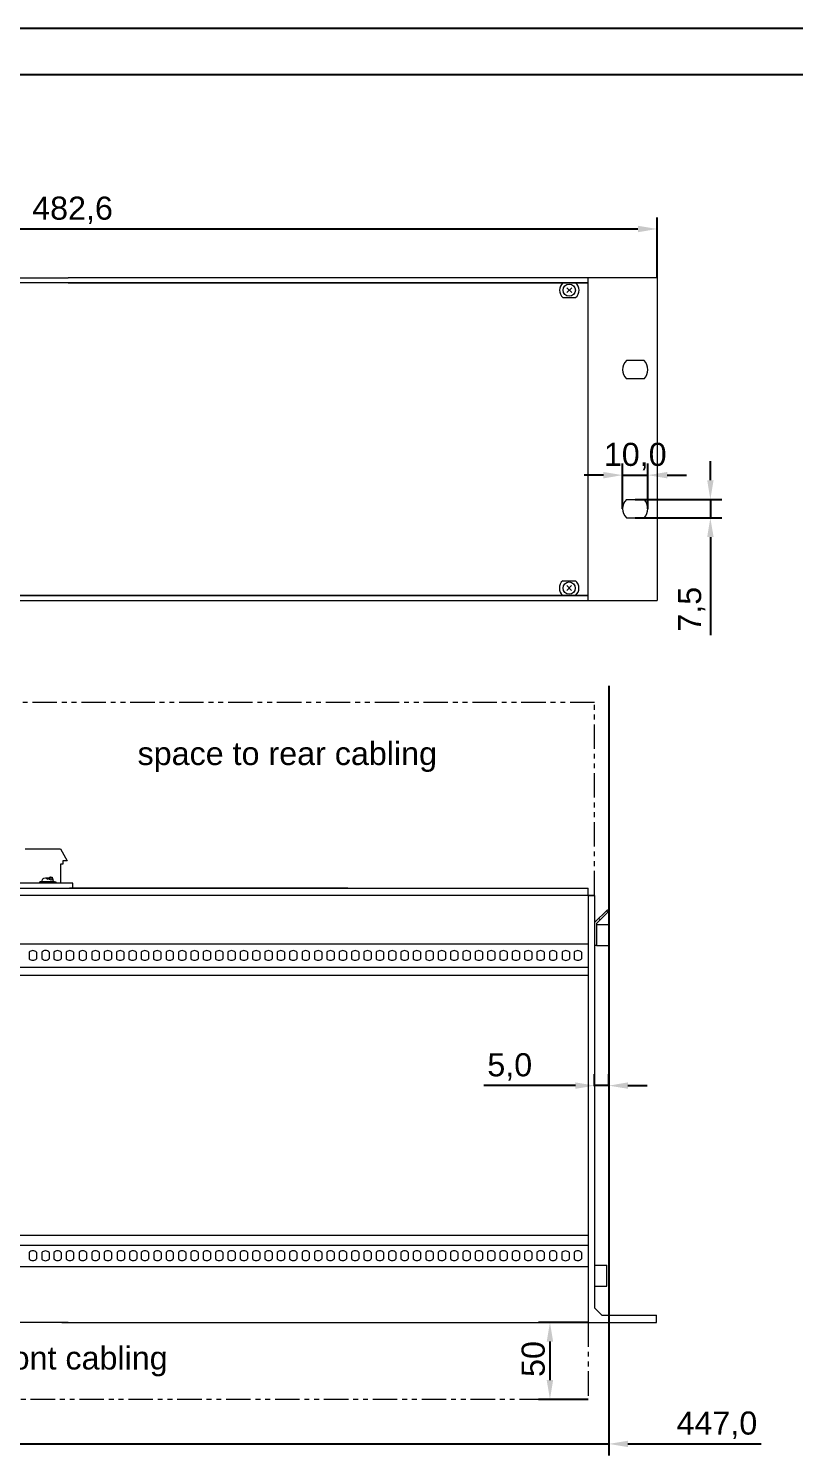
# Model space of a CAD drawing. Extents: x -194 to 239, y -574 to -265.
# Drawn here: x -68.6 to 30.9, y -450.1 to -264.6 of the extents above; entities that cross this region are included whole.
import ezdxf

# ---------------------------------------------------------------- set-up
doc = ezdxf.new("R2010")
doc.units = 0
doc.header["$LTSCALE"] = 0.5
doc.header["$PDMODE"] = 2
doc.linetypes.add('PHANTOM', pattern=[12.7, 6.35, -1.27, 1.27, -1.27, 1.27, -1.27])
doc.layers.get('0').update_dxf_attribs({"linetype": 'CONTINUOUS'})
doc.layers.get('DEFPOINTS').update_dxf_attribs({"linetype": 'CONTINUOUS'})
for name, color, linetype in [('1', 7, 'CONTINUOUS'), ('Module', 7, 'CONTINUOUS'), ('UMRISSE', 7, 'CONTINUOUS')]:
    doc.layers.add(name, color=color, linetype=linetype)
doc.styles.get("Standard").update_dxf_attribs({"font": 'arial.ttf', "height": 3})
doc.dimstyles.get("Standard").update_dxf_attribs({"dimtxt": 0.18, "dimasz": 0.18, "dimexe": 0.18, "dimexo": 0.0625, "dimgap": 0.09, "dimtad": 0, "dimtih": 1, "dimtoh": 1, "dimdec": 4, "dimzin": 0, "dimdsep": 46, "dimtxsty": 'Standard', "dimcen": 0.09, "dimadec": 0, "dimazin": 0, "dimtfac": 1, "dimtdec": 4, "dimtofl": 0, "dimtmove": 0, "dimatfit": 3, "dimfxl": 1, "dimtolj": 1, "dimtzin": 0, "dimarcsym": 0})

# ---------------------------------------------------------------- blocks, each defined once
blk = doc.blocks.new('*D132')
at = {"color": 1, "lineweight": -2, "transparency": 16777216}
for p, q in [((-139.88, -297.02), (-139.88, -289.17)), ((13.1, -297.02), (13.1, -289.17)), ((-137.38, -290.67), (10.6, -290.67))]:
    blk.add_line(p, q, dxfattribs=at)
at = {"color": 1, "lineweight": 5, "transparency": 16777216}
for points in [[(-137.38, -290.25), (-137.38, -291.09), (-139.88, -290.67)], [(10.6, -290.25), (10.6, -291.09), (13.1, -290.67)]]:
    blk.add_solid(points, dxfattribs=at)
at = {"layer": 'DEFPOINTS', "color": 0, "lineweight": 5, "transparency": 16777216}
for p in [(13.1, -290.67), (-139.88, -297.02), (13.1, -297.02)]:
    blk.add_point(p, dxfattribs=at)
at = {"color": 7, "lineweight": 5, "transparency": 16777216, "insert": (-62.85, -288.24), "char_height": 3, "attachment_point": 5}
blk.add_mtext('\\A1;482,{\\fArial|b0|i0|c238|p34;6}', dxfattribs=at)
blk = doc.blocks.new('*D135')
at = {"color": 1, "lineweight": -2, "transparency": 16777216}
for p, q in [((20.01, -323.33), (20.01, -320.83)), ((10.25, -325.83), (21.51, -325.83)), ((20.01, -325.83), (20.01, -328.2)), ((10.25, -328.2), (21.51, -328.2)), ((20.01, -330.7), (20.01, -343.44))]:
    blk.add_line(p, q, dxfattribs=at)
at = {"color": 1, "lineweight": 5, "transparency": 16777216}
for points in [[(19.6, -323.33), (20.43, -323.33), (20.01, -325.83)], [(19.6, -330.7), (20.43, -330.7), (20.01, -328.2)]]:
    blk.add_solid(points, dxfattribs=at)
at = {"layer": 'DEFPOINTS', "color": 0, "lineweight": 5, "transparency": 16777216}
for p in [(10.25, -325.83), (10.25, -328.2), (20.01, -328.2)]:
    blk.add_point(p, dxfattribs=at)
at = {"color": 7, "lineweight": 5, "transparency": 16777216, "insert": (17.59, -340.09), "char_height": 3, "attachment_point": 5, "rotation": 90}
blk.add_mtext('\\A1;7,5', dxfattribs=at)
blk = doc.blocks.new('*D136')
at = {"color": 1, "lineweight": -2, "transparency": 16777216}
for p, q in [((6.11, -322.66), (3.61, -322.66)), ((8.61, -327.02), (8.61, -321.16)), ((8.61, -322.66), (11.9, -322.66)), ((11.9, -327.02), (11.9, -321.16)), ((14.4, -322.66), (16.9, -322.66))]:
    blk.add_line(p, q, dxfattribs=at)
at = {"color": 1, "lineweight": 5, "transparency": 16777216}
for points in [[(6.11, -322.25), (6.11, -323.08), (8.61, -322.66)], [(14.4, -322.25), (14.4, -323.08), (11.9, -322.66)]]:
    blk.add_solid(points, dxfattribs=at)
at = {"layer": 'DEFPOINTS', "color": 0, "lineweight": 5, "transparency": 16777216}
for p in [(11.9, -322.66), (8.61, -327.02), (11.9, -327.02)]:
    blk.add_point(p, dxfattribs=at)
at = {"color": 7, "lineweight": 5, "transparency": 16777216, "insert": (10.25, -320.24), "char_height": 3, "attachment_point": 5}
blk.add_mtext('\\A1;10,0', dxfattribs=at)
blk = doc.blocks.new('*D140')
at = {"color": 1, "lineweight": -2, "transparency": 16777216}
for p, q in [((4.15, -432.77), (-2.33, -432.77)), ((-0.83, -435.27), (-0.83, -440.27)), ((4.15, -442.77), (-2.33, -442.77))]:
    blk.add_line(p, q, dxfattribs=at)
at = {"color": 1, "lineweight": 5, "transparency": 16777216}
for points in [[(-1.25, -435.27), (-0.41, -435.27), (-0.83, -432.77)], [(-1.25, -440.27), (-0.41, -440.27), (-0.83, -442.77)]]:
    blk.add_solid(points, dxfattribs=at)
at = {"layer": 'DEFPOINTS', "color": 0, "lineweight": 5, "transparency": 16777216}
for p in [(4.15, -432.77), (-0.83, -442.77), (4.15, -442.77)]:
    blk.add_point(p, dxfattribs=at)
at = {"color": 7, "lineweight": 5, "transparency": 16777216, "insert": (-2.99, -437.53), "char_height": 3, "attachment_point": 5, "rotation": 90}
blk.add_mtext('\\A1;50', dxfattribs=at)
blk = doc.blocks.new('*D144')
at = {"color": 1, "lineweight": -2, "transparency": 16777216}
for p, q in [((4.98, -402.08), (4.98, -400.5)), ((6.81, -402.08), (6.81, -400.5)), ((2.48, -402), (-9.4, -402)), ((6.81, -402), (4.98, -402)), ((9.31, -402), (11.81, -402))]:
    blk.add_line(p, q, dxfattribs=at)
at = {"color": 1, "lineweight": 5, "transparency": 16777216}
for points in [[(2.48, -401.58), (2.48, -402.41), (4.98, -402)], [(9.31, -401.58), (9.31, -402.41), (6.81, -402)]]:
    blk.add_solid(points, dxfattribs=at)
at = {"layer": 'DEFPOINTS', "color": 0, "lineweight": 5, "transparency": 16777216}
for p in [(4.98, -402), (4.98, -402.08), (6.81, -402.08)]:
    blk.add_point(p, dxfattribs=at)
at = {"color": 7, "lineweight": 5, "transparency": 16777216, "insert": (-6.05, -399.57), "char_height": 3, "attachment_point": 5}
blk.add_mtext('\\A1;5,0', dxfattribs=at)
blk = doc.blocks.new('*D145')
at = {"color": 1, "linetype": 'ByBlock', "lineweight": -2, "transparency": 16777216}
for p, q in [((-134.44, -350.04), (-134.44, -450.06)), ((6.81, -350.04), (6.81, -450.06)), ((-136.94, -448.56), (-139.44, -448.56)), ((-134.44, -448.56), (6.81, -448.56)), ((9.31, -448.56), (26.6, -448.56))]:
    blk.add_line(p, q, dxfattribs=at)
at = {"color": 1, "linetype": 'ByBlock', "lineweight": 5, "transparency": 16777216}
for points in [[(-136.94, -448.15), (-136.94, -448.98), (-134.44, -448.56)], [(9.31, -448.15), (9.31, -448.98), (6.81, -448.56)]]:
    blk.add_solid(points, dxfattribs=at)
at = {"layer": 'DEFPOINTS', "color": 0, "linetype": 'ByBlock', "lineweight": 5, "transparency": 16777216}
for p in [(-134.44, -350.04), (6.81, -350.04), (6.81, -448.56)]:
    blk.add_point(p, dxfattribs=at)
at = {"color": 7, "linetype": 'ByBlock', "lineweight": 5, "transparency": 16777216, "insert": (20.86, -446.13), "char_height": 3, "attachment_point": 5}
blk.add_mtext('\\A1;{\\fArial|b0|i0|c238|p34;447,0}', dxfattribs=at)

msp = doc.modelspace()

# ---------------------------------------------------------------- linework, layer by layer
for p, q in [((239.39433, -264.61974), (-194.25747, -264.61974)), ((233.39433, -270.61974), (-188.25747, -270.61974))]:
    msp.add_line(p, q)
at = {"lineweight": 5}
for p, q in [((1.99646, -298.31272), (1.36333, -298.94585)), ((1.36333, -298.31272), (1.99646, -298.94585)), ((4.13238, -338.29512), (4.13238, -297.67303)), ((1.98142, -337.02348), (1.34829, -337.65661)), ((1.34829, -337.02348), (1.98142, -337.65661)), ((-63.37234, -338.29521), (-95.63497, -338.29521)), ((-82.66944, -338.29653), (-15.21587, -338.29653)), ((4.10599, -338.29521), (-63.33596, -338.29521)), ((-62.80862, -375.68995), (-82.3077, -375.68995)), ((-62.80862, -376.32392), (-62.80862, -375.68995)), ((4.97689, -377.27251), (-130.99372, -377.27251))]:
    msp.add_line(p, q, dxfattribs=at)
at = {"color": 0, "lineweight": 5}
for p, q in [((-68.99188, -371.20657), (-64.42015, -371.20657)), ((-64.42716, -373.19931), (-64.42716, -375.68989))]:
    msp.add_line(p, q, dxfattribs=at)
at = {"linetype": 'PHANTOM', "lineweight": 5}
for p in [(4.15473, -432.76796), (-131.78873, -442.76796)]:
    msp.add_line(p, (4.15473, -442.76796), dxfattribs=at)
msp.add_lwpolyline([(4.97689, -377.27251), (4.97689, -352.22233), (-132.43586, -352.22233)], dxfattribs=at)
at = {"layer": '1', "lineweight": 5}
for p, q in [((-139.88366, -297.02455), (-63.41311, -297.02455)), ((13.09969, -297.02455), (-63.41311, -297.02455)), ((-63.41311, -297.67312), (4.12508, -297.67312)), ((4.12508, -297.67312), (-63.41311, -297.67312)), ((-63.39776, -297.67229), (4.14043, -297.6723)), ((4.14043, -297.67229), (-63.39776, -297.67229)), ((4.12508, -338.94377), (4.12508, -297.02455)), ((4.12508, -338.29521), (4.12508, -297.67312)), ((4.12508, -338.29521), (4.12508, -297.67312)), ((4.14043, -338.29439), (4.14043, -297.67229)), ((13.09969, -297.02455), (13.09969, -338.9458)), ((11.39206, -307.76739), (9.11265, -307.76739)), ((11.39206, -310.14018), (9.11265, -310.14018)), ((9.11265, -325.8322), (11.39206, -325.8322)), ((9.11265, -328.20498), (11.39206, -328.20498)), ((-139.88366, -338.94377), (-63.41311, -338.94377)), ((-63.41756, -338.94377), (13.09969, -338.94377)), ((4.14043, -338.29439), (-63.39776, -338.29439)), ((-63.39776, -338.29439), (4.14502, -338.29439)), ((-64.42015, -371.20657), (-63.56557, -372.76665)), ((-64.09119, -373.19931), (-64.42716, -373.19931)), ((-64.09119, -372.76665), (-64.09119, -373.19931)), ((-63.56557, -372.76665), (-64.09119, -372.76665)), ((-131.01026, -376.32388), (-62.86802, -376.32386)), ((-111.3985, -376.32388), (-66.0953, -376.32388)), ((-66.93013, -375.53147), (-67.09133, -375.53147)), ((-67.09133, -375.68995), (-67.09133, -375.53147)), ((-65.0312, -375.68995), (-67.09133, -375.68995)), ((-65.1924, -375.53147), (-66.93013, -375.53147)), ((-66.77288, -375.39266), (-66.74933, -375.20425)), ((-66.2255, -375.0281), (-66.06703, -375.18309)), ((-65.90855, -375.0281), (-66.06703, -375.18309)), ((-65.34964, -375.39266), (-65.3732, -375.20425)), ((-65.1924, -375.53147), (-65.0312, -375.53147)), ((-65.0312, -375.53147), (-65.0312, -375.68995)), ((-64.22088, -376.32393), (4.15473, -376.32389)), ((-27.1051, -376.32387), (-63.24196, -376.32387)), ((-63.15639, -376.32388), (3.92137, -376.32386)), ((4.15473, -377.27251), (4.15473, -376.32387)), ((4.97689, -377.27252), (-131.78873, -377.27252)), ((4.15473, -377.27251), (4.15473, -432.76796)), ((4.15473, -377.27251), (4.97689, -377.27251)), ((4.97689, -377.27251), (4.97689, -430.87067)), ((6.62902, -379.16786), (4.97689, -380.81999)), ((6.8079, -379.34673), (5.22986, -380.92477)), ((6.50125, -379.29538), (6.68013, -379.47426)), ((6.62902, -379.16786), (6.8079, -379.34673)), ((5.22986, -380.92477), (5.22986, -383.77069)), ((5.22986, -381.05126), (6.81093, -381.05126)), ((5.50296, -380.29392), (5.68183, -380.4728)), ((6.81093, -383.77069), (6.81093, -381.05126)), ((-63.41311, -383.59678), (-131.78873, -383.59678)), ((4.15473, -383.59678), (-64.22088, -383.59678)), ((5.22986, -383.77069), (4.97689, -383.77069)), ((5.22986, -383.77069), (6.81093, -383.77069)), ((-68.47629, -384.66467), (-68.47629, -385.50129)), ((-67.52765, -384.66467), (-67.52765, -385.50129)), ((-66.82508, -384.64811), (-66.82508, -385.48473)), ((-65.87644, -384.64811), (-65.87644, -385.48473)), ((-65.26356, -384.66467), (-65.26356, -385.50129)), ((-64.31492, -384.66467), (-64.31492, -385.50129)), ((-63.65719, -384.66467), (-63.65719, -385.50129)), ((-62.70855, -384.66467), (-62.70855, -385.50129)), ((-62.00731, -384.67132), (-62.00731, -385.50794)), ((-61.05867, -384.67132), (-61.05867, -385.50794)), ((-60.35043, -384.66468), (-60.35043, -385.5013)), ((-59.40179, -384.66468), (-59.40179, -385.5013)), ((-58.73753, -384.66467), (-58.73753, -385.50129)), ((-57.78889, -384.66467), (-57.78889, -385.50129)), ((-57.13117, -384.66467), (-57.13117, -385.50129)), ((-56.18253, -384.66467), (-56.18253, -385.50129)), ((-55.5248, -384.66467), (-55.5248, -385.50129)), ((-54.57616, -384.66467), (-54.57616, -385.50129)), ((-53.91844, -384.66467), (-53.91844, -385.50129)), ((-52.9698, -384.66467), (-52.9698, -385.50129)), ((-52.31208, -384.66467), (-52.31208, -385.50129)), ((-51.36344, -384.66467), (-51.36344, -385.50129)), ((-50.70571, -384.66467), (-50.70571, -385.50129)), ((-49.75707, -384.66467), (-49.75707, -385.50129)), ((-49.09935, -384.66467), (-49.09935, -385.50129)), ((-48.15071, -384.66467), (-48.15071, -385.50129)), ((-47.49299, -384.66467), (-47.49299, -385.50129)), ((-46.54435, -384.66467), (-46.54435, -385.50129)), ((-45.88662, -384.66467), (-45.88662, -385.50129)), ((-44.93798, -384.66467), (-44.93798, -385.50129)), ((-44.28026, -384.66467), (-44.28026, -385.50129)), ((-43.33162, -384.66467), (-43.33162, -385.50129)), ((-42.67389, -384.66467), (-42.67389, -385.50129)), ((-41.72525, -384.66467), (-41.72525, -385.50129)), ((-41.06753, -384.66467), (-41.06753, -385.50129)), ((-40.11889, -384.66467), (-40.11889, -385.50129)), ((-39.46117, -384.66467), (-39.46117, -385.50129)), ((-38.51253, -384.66467), (-38.51253, -385.50129)), ((-37.8548, -384.66467), (-37.8548, -385.50129)), ((-36.90616, -384.66467), (-36.90616, -385.50129)), ((-36.24844, -384.66467), (-36.24844, -385.50129)), ((-35.2998, -384.66467), (-35.2998, -385.50129)), ((-34.64208, -384.66467), (-34.64208, -385.50129)), ((-33.69344, -384.66467), (-33.69344, -385.50129)), ((-33.03571, -384.66467), (-33.03571, -385.50129)), ((-32.08707, -384.66467), (-32.08707, -385.50129)), ((-31.42935, -384.66467), (-31.42935, -385.50129)), ((-30.48071, -384.66467), (-30.48071, -385.50129)), ((-29.82298, -384.66467), (-29.82298, -385.50129)), ((-28.87434, -384.66467), (-28.87434, -385.50129)), ((-28.21662, -384.66467), (-28.21662, -385.50129)), ((-27.26798, -384.66467), (-27.26798, -385.50129)), ((-26.61026, -384.66467), (-26.61026, -385.50129)), ((-25.66162, -384.66467), (-25.66162, -385.50129)), ((-25.00389, -384.66467), (-25.00389, -385.50129)), ((-24.05525, -384.66467), (-24.05525, -385.50129)), ((-23.39753, -384.66467), (-23.39753, -385.50129)), ((-22.44889, -384.66467), (-22.44889, -385.50129)), ((-21.79117, -384.66467), (-21.79117, -385.50129)), ((-20.84253, -384.66467), (-20.84253, -385.50129)), ((-20.1848, -384.66467), (-20.1848, -385.50129)), ((-19.23616, -384.66467), (-19.23616, -385.50129)), ((-18.57844, -384.66467), (-18.57844, -385.50129)), ((-17.6298, -384.66467), (-17.6298, -385.50129)), ((-16.94858, -384.67613), (-16.94858, -385.51275)), ((-15.99994, -384.67613), (-15.99994, -385.51275)), ((-15.36571, -384.66467), (-15.36571, -385.50129)), ((-14.41707, -384.66467), (-14.41707, -385.50129)), ((-13.75935, -384.66467), (-13.75935, -385.50129)), ((-12.81071, -384.66467), (-12.81071, -385.50129)), ((-12.15298, -384.66467), (-12.15298, -385.50129)), ((-11.20434, -384.66467), (-11.20434, -385.50129)), ((-10.54662, -384.66467), (-10.54662, -385.50129)), ((-9.59798, -384.66467), (-9.59798, -385.50129)), ((-8.94026, -384.66467), (-8.94026, -385.50129)), ((-7.99162, -384.66467), (-7.99162, -385.50129)), ((-7.33389, -384.66467), (-7.33389, -385.50129)), ((-6.38525, -384.66467), (-6.38525, -385.50129)), ((-5.72753, -384.66467), (-5.72753, -385.50129)), ((-4.77889, -384.66467), (-4.77889, -385.50129)), ((-4.12116, -384.66467), (-4.12116, -385.50129)), ((-3.17252, -384.66467), (-3.17252, -385.50129)), ((-2.5148, -384.66467), (-2.5148, -385.50129)), ((-1.56616, -384.66467), (-1.56616, -385.50129)), ((-0.90844, -384.66467), (-0.90844, -385.50129)), ((0.0402, -384.66467), (0.0402, -385.50129)), ((0.75386, -384.67173), (0.75386, -385.50835)), ((1.7025, -384.67173), (1.7025, -385.50835)), ((2.30429, -384.66467), (2.30429, -385.50129)), ((3.25293, -384.66467), (3.25293, -385.50129)), ((-63.41311, -386.66405), (-131.78873, -386.66405)), ((4.15473, -386.66405), (-64.22088, -386.66405)), ((-63.41311, -387.70756), (-131.78873, -387.70756)), ((4.15473, -387.70756), (-64.22088, -387.70756)), ((-131.78873, -422.71237), (-63.41311, -422.71237)), ((-128.23433, -421.44752), (-63.41311, -421.44752)), ((-64.22088, -421.44752), (4.15473, -421.44752)), ((-64.22088, -422.71237), (4.15473, -422.71237)), ((-68.47629, -423.68539), (-68.47629, -424.52202)), ((-67.52765, -423.68539), (-67.52765, -424.52202)), ((-66.84742, -423.69675), (-66.84742, -424.53337)), ((-65.89878, -423.69675), (-65.89878, -424.53337)), ((-65.26356, -423.68539), (-65.26356, -424.52202)), ((-64.31492, -423.68539), (-64.31492, -424.52202)), ((-63.65719, -423.68539), (-63.65719, -424.52202)), ((-62.70855, -423.68539), (-62.70855, -424.52202)), ((-62.00362, -423.68827), (-62.00362, -424.52489)), ((-61.05498, -423.68827), (-61.05498, -424.52489)), ((-60.35043, -423.6854), (-60.35043, -424.52202)), ((-59.40179, -423.6854), (-59.40179, -424.52202)), ((-58.74407, -423.6854), (-58.74407, -424.52202)), ((-57.79543, -423.6854), (-57.79543, -424.52202)), ((-57.0441, -423.6854), (-57.0441, -424.52202)), ((-56.09546, -423.6854), (-56.09546, -424.52202)), ((-55.43774, -423.6854), (-55.43774, -424.52202)), ((-54.4891, -423.6854), (-54.4891, -424.52202)), ((-53.91844, -423.68539), (-53.91844, -424.52202)), ((-52.9698, -423.68539), (-52.9698, -424.52202)), ((-52.29936, -423.6854), (-52.29936, -424.52202)), ((-51.35072, -423.6854), (-51.35072, -424.52202)), ((-50.70571, -423.68539), (-50.70571, -424.52202)), ((-49.75707, -423.68539), (-49.75707, -424.52202)), ((-49.09935, -423.68539), (-49.09935, -424.52202)), ((-48.15071, -423.68539), (-48.15071, -424.52202)), ((-47.49299, -423.68539), (-47.49299, -424.52202)), ((-46.54435, -423.68539), (-46.54435, -424.52202)), ((-45.88662, -423.68539), (-45.88662, -424.52202)), ((-44.93798, -423.68539), (-44.93798, -424.52202)), ((-44.28026, -423.68539), (-44.28026, -424.52202)), ((-43.33162, -423.68539), (-43.33162, -424.52202)), ((-42.67389, -423.68539), (-42.67389, -424.52202)), ((-41.72525, -423.68539), (-41.72525, -424.52202)), ((-41.06753, -423.68539), (-41.06753, -424.52202)), ((-40.11889, -423.68539), (-40.11889, -424.52202)), ((-39.46117, -423.68539), (-39.46117, -424.52202)), ((-38.51253, -423.68539), (-38.51253, -424.52202)), ((-37.8548, -423.68539), (-37.8548, -424.52202)), ((-36.90616, -423.68539), (-36.90616, -424.52202)), ((-36.24844, -423.68539), (-36.24844, -424.52202)), ((-35.2998, -423.68539), (-35.2998, -424.52202)), ((-34.64208, -423.68539), (-34.64208, -424.52202)), ((-33.69344, -423.68539), (-33.69344, -424.52202)), ((-33.03571, -423.68539), (-33.03571, -424.52202)), ((-32.08707, -423.68539), (-32.08707, -424.52202)), ((-31.42935, -423.68539), (-31.42935, -424.52202)), ((-30.48071, -423.68539), (-30.48071, -424.52202)), ((-29.82298, -423.68539), (-29.82298, -424.52202)), ((-28.87434, -423.68539), (-28.87434, -424.52202)), ((-28.21662, -423.68539), (-28.21662, -424.52202)), ((-27.26798, -423.68539), (-27.26798, -424.52202)), ((-26.61026, -423.68539), (-26.61026, -424.52202)), ((-25.66162, -423.68539), (-25.66162, -424.52202)), ((-25.00389, -423.68539), (-25.00389, -424.52202)), ((-24.05525, -423.68539), (-24.05525, -424.52202)), ((-23.39753, -423.68539), (-23.39753, -424.52202)), ((-22.44889, -423.68539), (-22.44889, -424.52202)), ((-21.79117, -423.68539), (-21.79117, -424.52202)), ((-20.84253, -423.68539), (-20.84253, -424.52202)), ((-20.1848, -423.68539), (-20.1848, -424.52202)), ((-19.23616, -423.68539), (-19.23616, -424.52202)), ((-18.57844, -423.68539), (-18.57844, -424.52202)), ((-17.6298, -423.68539), (-17.6298, -424.52202)), ((-16.9665, -423.69175), (-16.9665, -424.52837)), ((-16.01786, -423.69175), (-16.01786, -424.52837)), ((-15.36571, -423.68539), (-15.36571, -424.52202)), ((-14.41707, -423.68539), (-14.41707, -424.52202)), ((-13.75935, -423.68539), (-13.75935, -424.52202)), ((-12.81071, -423.68539), (-12.81071, -424.52202)), ((-12.15298, -423.68539), (-12.15298, -424.52202)), ((-11.20434, -423.68539), (-11.20434, -424.52202)), ((-10.54662, -423.68539), (-10.54662, -424.52202)), ((-9.59798, -423.68539), (-9.59798, -424.52202)), ((-8.94026, -423.68539), (-8.94026, -424.52202)), ((-7.99162, -423.68539), (-7.99162, -424.52202)), ((-7.33389, -423.68539), (-7.33389, -424.52202)), ((-6.38525, -423.68539), (-6.38525, -424.52202)), ((-5.72753, -423.68539), (-5.72753, -424.52202)), ((-4.77889, -423.68539), (-4.77889, -424.52202)), ((-4.12116, -423.68539), (-4.12116, -424.52202)), ((-3.17252, -423.68539), (-3.17252, -424.52202)), ((-2.5148, -423.68539), (-2.5148, -424.52202)), ((-1.56616, -423.68539), (-1.56616, -424.52202)), ((-0.90844, -423.68539), (-0.90844, -424.52202)), ((0.0402, -423.68539), (0.0402, -424.52202)), ((0.73049, -423.70207), (0.73049, -424.53869)), ((1.67913, -423.70207), (1.67913, -424.53869)), ((2.30429, -423.68539), (2.30429, -424.52202)), ((3.25293, -423.68539), (3.25293, -424.52202)), ((-116.19941, -425.49505), (-63.41311, -425.49505)), ((-64.22088, -425.49505), (4.15473, -425.49505)), ((4.97689, -425.32113), (6.55796, -425.32113)), ((6.55796, -428.04056), (6.55796, -425.32113)), ((4.97689, -428.04056), (6.55796, -428.04056)), ((4.97689, -430.87067), (5.92553, -431.81931)), ((5.92553, -431.81931), (13.03072, -431.81931)), ((13.03072, -432.76796), (13.03072, -431.81931)), ((-63.41311, -432.76796), (-131.78873, -432.76796)), ((-64.22088, -432.76796), (13.03072, -432.76796))]:
    msp.add_line(p, q, dxfattribs=at)
msp.add_circle((-65.65783, -375.07531), 0.22186, dxfattribs=at)
for centre, radius, start, end in [((10.25235, -308.95378), 1.64513, 133.8501735, 226.1498265), ((10.25235, -308.95378), 1.64513, 313.8501735, 46.1498265), ((10.25235, -327.01859), 1.64513, 133.8501735, 226.1498265), ((10.25235, -327.01859), 1.64513, 313.8501735, 46.1498265), ((-66.93013, -375.373), 0.15847, 270, 352.8749837), ((-66.59208, -375.2239), 0.15847, 98.8475644, 172.8749837), ((-66.06126, -378.63406), 3.60969, 81.1524356, 98.8475644), ((-65.53044, -375.2239), 0.15847, 7.1250163, 81.1524356), ((-65.1924, -375.373), 0.15847, 187.1250163, 270), ((-68.00197, -385.08298), 0.63243, 41.4096221, 138.5903779), ((-68.00197, -385.08298), 0.63243, 221.4096221, 318.5903779), ((-66.35076, -385.06642), 0.63243, 41.4096221, 138.5903779), ((-66.35076, -385.06642), 0.63243, 221.4096221, 318.5903779), ((-64.78924, -385.08298), 0.63243, 41.4096221, 138.5903779), ((-64.78924, -385.08298), 0.63243, 221.4096221, 318.5903779), ((-63.18287, -385.08298), 0.63243, 41.4096221, 138.5903779), ((-63.18287, -385.08298), 0.63243, 221.4096221, 318.5903779), ((-61.53299, -385.08963), 0.63243, 41.4096221, 138.5903779), ((-61.53299, -385.08963), 0.63243, 221.4096221, 318.5903779), ((-59.87611, -385.08299), 0.63243, 41.4096221, 138.5903779), ((-59.87611, -385.08299), 0.63243, 221.4096221, 318.5903779), ((-58.26321, -385.08298), 0.63243, 41.4096221, 138.5903779), ((-58.26321, -385.08298), 0.63243, 221.4096221, 318.5903779), ((-56.65685, -385.08298), 0.63243, 41.4096221, 138.5903779), ((-56.65685, -385.08298), 0.63243, 221.4096221, 318.5903779), ((-55.05048, -385.08298), 0.63243, 41.4096221, 138.5903779), ((-55.05048, -385.08298), 0.63243, 221.4096221, 318.5903779), ((-53.44412, -385.08298), 0.63243, 41.4096221, 138.5903779), ((-53.44412, -385.08298), 0.63243, 221.4096221, 318.5903779), ((-51.83776, -385.08298), 0.63243, 41.4096221, 138.5903779), ((-51.83776, -385.08298), 0.63243, 221.4096221, 318.5903779), ((-50.23139, -385.08298), 0.63243, 41.4096221, 138.5903779), ((-50.23139, -385.08298), 0.63243, 221.4096221, 318.5903779), ((-48.62503, -385.08298), 0.63243, 41.4096221, 138.5903779), ((-48.62503, -385.08298), 0.63243, 221.4096221, 318.5903779), ((-47.01867, -385.08298), 0.63243, 41.4096221, 138.5903779), ((-47.01867, -385.08298), 0.63243, 221.4096221, 318.5903779), ((-45.4123, -385.08298), 0.63243, 41.4096221, 138.5903779), ((-45.4123, -385.08298), 0.63243, 221.4096221, 318.5903779), ((-43.80594, -385.08298), 0.63243, 41.4096221, 138.5903779), ((-43.80594, -385.08298), 0.63243, 221.4096221, 318.5903779), ((-42.19957, -385.08298), 0.63243, 41.4096221, 138.5903779), ((-42.19957, -385.08298), 0.63243, 221.4096221, 318.5903779), ((-40.59321, -385.08298), 0.63243, 41.4096221, 138.5903779), ((-40.59321, -385.08298), 0.63243, 221.4096221, 318.5903779), ((-38.98685, -385.08298), 0.63243, 41.4096221, 138.5903779), ((-38.98685, -385.08298), 0.63243, 221.4096221, 318.5903779), ((-37.38048, -385.08298), 0.63243, 41.4096221, 138.5903779), ((-37.38048, -385.08298), 0.63243, 221.4096221, 318.5903779), ((-35.77412, -385.08298), 0.63243, 41.4096221, 138.5903779), ((-35.77412, -385.08298), 0.63243, 221.4096221, 318.5903779), ((-34.16776, -385.08298), 0.63243, 41.4096221, 138.5903779), ((-34.16776, -385.08298), 0.63243, 221.4096221, 318.5903779), ((-32.56139, -385.08298), 0.63243, 41.4096221, 138.5903779), ((-32.56139, -385.08298), 0.63243, 221.4096221, 318.5903779), ((-30.95503, -385.08298), 0.63243, 41.4096221, 138.5903779), ((-30.95503, -385.08298), 0.63243, 221.4096221, 318.5903779), ((-29.34866, -385.08298), 0.63243, 41.4096221, 138.5903779), ((-29.34866, -385.08298), 0.63243, 221.4096221, 318.5903779), ((-27.7423, -385.08298), 0.63243, 41.4096221, 138.5903779), ((-27.7423, -385.08298), 0.63243, 221.4096221, 318.5903779), ((-26.13594, -385.08298), 0.63243, 41.4096221, 138.5903779), ((-26.13594, -385.08298), 0.63243, 221.4096221, 318.5903779), ((-24.52957, -385.08298), 0.63243, 41.4096221, 138.5903779), ((-24.52957, -385.08298), 0.63243, 221.4096221, 318.5903779), ((-22.92321, -385.08298), 0.63243, 41.4096221, 138.5903779), ((-22.92321, -385.08298), 0.63243, 221.4096221, 318.5903779), ((-21.31685, -385.08298), 0.63243, 41.4096221, 138.5903779), ((-21.31685, -385.08298), 0.63243, 221.4096221, 318.5903779), ((-19.71048, -385.08298), 0.63243, 41.4096221, 138.5903779), ((-19.71048, -385.08298), 0.63243, 221.4096221, 318.5903779), ((-18.10412, -385.08298), 0.63243, 41.4096221, 138.5903779), ((-18.10412, -385.08298), 0.63243, 221.4096221, 318.5903779), ((-16.47426, -385.09444), 0.63243, 41.4096221, 138.5903779), ((-16.47426, -385.09444), 0.63243, 221.4096221, 318.5903779), ((-14.89139, -385.08298), 0.63243, 41.4096221, 138.5903779), ((-14.89139, -385.08298), 0.63243, 221.4096221, 318.5903779), ((-13.28503, -385.08298), 0.63243, 41.4096221, 138.5903779), ((-13.28503, -385.08298), 0.63243, 221.4096221, 318.5903779), ((-11.67866, -385.08298), 0.63243, 41.4096221, 138.5903779), ((-11.67866, -385.08298), 0.63243, 221.4096221, 318.5903779), ((-10.0723, -385.08298), 0.63243, 41.4096221, 138.5903779), ((-10.0723, -385.08298), 0.63243, 221.4096221, 318.5903779), ((-8.46594, -385.08298), 0.63243, 41.4096221, 138.5903779), ((-8.46594, -385.08298), 0.63243, 221.4096221, 318.5903779), ((-6.85957, -385.08298), 0.63243, 41.4096221, 138.5903779), ((-6.85957, -385.08298), 0.63243, 221.4096221, 318.5903779), ((-5.25321, -385.08298), 0.63243, 41.4096221, 138.5903779), ((-5.25321, -385.08298), 0.63243, 221.4096221, 318.5903779), ((-3.64684, -385.08298), 0.63243, 41.4096221, 138.5903779), ((-3.64684, -385.08298), 0.63243, 221.4096221, 318.5903779), ((-2.04048, -385.08298), 0.63243, 41.4096221, 138.5903779), ((-2.04048, -385.08298), 0.63243, 221.4096221, 318.5903779), ((-0.43412, -385.08298), 0.63243, 41.4096221, 138.5903779), ((-0.43412, -385.08298), 0.63243, 221.4096221, 318.5903779), ((1.22818, -385.09004), 0.63243, 41.4096221, 138.5903779), ((1.22818, -385.09004), 0.63243, 221.4096221, 318.5903779), ((2.77861, -385.08298), 0.63243, 41.4096221, 138.5903779), ((2.77861, -385.08298), 0.63243, 221.4096221, 318.5903779), ((-68.00197, -424.10371), 0.63243, 41.4096221, 138.5903779), ((-68.00197, -424.10371), 0.63243, 221.4096221, 318.5903779), ((-66.3731, -424.11506), 0.63243, 41.4096221, 138.5903779), ((-66.3731, -424.11506), 0.63243, 221.4096221, 318.5903779), ((-64.78924, -424.10371), 0.63243, 41.4096221, 138.5903779), ((-64.78924, -424.10371), 0.63243, 221.4096221, 318.5903779), ((-63.18287, -424.10371), 0.63243, 41.4096221, 138.5903779), ((-63.18287, -424.10371), 0.63243, 221.4096221, 318.5903779), ((-61.5293, -424.10658), 0.63243, 41.4096221, 138.5903779), ((-61.5293, -424.10658), 0.63243, 221.4096221, 318.5903779), ((-59.87611, -424.10371), 0.63243, 41.4096221, 138.5903779), ((-59.87611, -424.10371), 0.63243, 221.4096221, 318.5903779), ((-58.26975, -424.10371), 0.63243, 41.4096221, 138.5903779), ((-58.26975, -424.10371), 0.63243, 221.4096221, 318.5903779), ((-56.56978, -424.10371), 0.63243, 41.4096221, 138.5903779), ((-56.56978, -424.10371), 0.63243, 221.4096221, 318.5903779), ((-54.96342, -424.10371), 0.63243, 41.4096221, 138.5903779), ((-54.96342, -424.10371), 0.63243, 221.4096221, 318.5903779), ((-53.44412, -424.10371), 0.63243, 41.4096221, 138.5903779), ((-53.44412, -424.10371), 0.63243, 221.4096221, 318.5903779), ((-51.82504, -424.10371), 0.63243, 41.4096221, 138.5903779), ((-51.82504, -424.10371), 0.63243, 221.4096221, 318.5903779), ((-50.23139, -424.10371), 0.63243, 41.4096221, 138.5903779), ((-50.23139, -424.10371), 0.63243, 221.4096221, 318.5903779), ((-48.62503, -424.10371), 0.63243, 41.4096221, 138.5903779), ((-48.62503, -424.10371), 0.63243, 221.4096221, 318.5903779), ((-47.01867, -424.10371), 0.63243, 41.4096221, 138.5903779), ((-47.01867, -424.10371), 0.63243, 221.4096221, 318.5903779), ((-45.4123, -424.10371), 0.63243, 41.4096221, 138.5903779), ((-45.4123, -424.10371), 0.63243, 221.4096221, 318.5903779), ((-43.80594, -424.10371), 0.63243, 41.4096221, 138.5903779), ((-43.80594, -424.10371), 0.63243, 221.4096221, 318.5903779), ((-42.19957, -424.10371), 0.63243, 41.4096221, 138.5903779), ((-42.19957, -424.10371), 0.63243, 221.4096221, 318.5903779), ((-40.59321, -424.10371), 0.63243, 41.4096221, 138.5903779), ((-40.59321, -424.10371), 0.63243, 221.4096221, 318.5903779), ((-38.98685, -424.10371), 0.63243, 41.4096221, 138.5903779), ((-38.98685, -424.10371), 0.63243, 221.4096221, 318.5903779), ((-37.38048, -424.10371), 0.63243, 41.4096221, 138.5903779), ((-37.38048, -424.10371), 0.63243, 221.4096221, 318.5903779), ((-35.77412, -424.10371), 0.63243, 41.4096221, 138.5903779), ((-35.77412, -424.10371), 0.63243, 221.4096221, 318.5903779), ((-34.16776, -424.10371), 0.63243, 41.4096221, 138.5903779), ((-34.16776, -424.10371), 0.63243, 221.4096221, 318.5903779), ((-32.56139, -424.10371), 0.63243, 41.4096221, 138.5903779), ((-32.56139, -424.10371), 0.63243, 221.4096221, 318.5903779), ((-30.95503, -424.10371), 0.63243, 41.4096221, 138.5903779), ((-30.95503, -424.10371), 0.63243, 221.4096221, 318.5903779), ((-29.34866, -424.10371), 0.63243, 41.4096221, 138.5903779), ((-29.34866, -424.10371), 0.63243, 221.4096221, 318.5903779), ((-27.7423, -424.10371), 0.63243, 41.4096221, 138.5903779), ((-27.7423, -424.10371), 0.63243, 221.4096221, 318.5903779), ((-26.13594, -424.10371), 0.63243, 41.4096221, 138.5903779), ((-26.13594, -424.10371), 0.63243, 221.4096221, 318.5903779), ((-24.52957, -424.10371), 0.63243, 41.4096221, 138.5903779), ((-24.52957, -424.10371), 0.63243, 221.4096221, 318.5903779), ((-22.92321, -424.10371), 0.63243, 41.4096221, 138.5903779), ((-22.92321, -424.10371), 0.63243, 221.4096221, 318.5903779), ((-21.31685, -424.10371), 0.63243, 41.4096221, 138.5903779), ((-21.31685, -424.10371), 0.63243, 221.4096221, 318.5903779), ((-19.71048, -424.10371), 0.63243, 41.4096221, 138.5903779), ((-19.71048, -424.10371), 0.63243, 221.4096221, 318.5903779), ((-18.10412, -424.10371), 0.63243, 41.4096221, 138.5903779), ((-18.10412, -424.10371), 0.63243, 221.4096221, 318.5903779), ((-16.49218, -424.11006), 0.63243, 41.4096221, 138.5903779), ((-16.49218, -424.11006), 0.63243, 221.4096221, 318.5903779), ((-14.89139, -424.10371), 0.63243, 41.4096221, 138.5903779), ((-14.89139, -424.10371), 0.63243, 221.4096221, 318.5903779), ((-13.28503, -424.10371), 0.63243, 41.4096221, 138.5903779), ((-13.28503, -424.10371), 0.63243, 221.4096221, 318.5903779), ((-11.67866, -424.10371), 0.63243, 41.4096221, 138.5903779), ((-11.67866, -424.10371), 0.63243, 221.4096221, 318.5903779), ((-10.0723, -424.10371), 0.63243, 41.4096221, 138.5903779), ((-10.0723, -424.10371), 0.63243, 221.4096221, 318.5903779), ((-8.46594, -424.10371), 0.63243, 41.4096221, 138.5903779), ((-8.46594, -424.10371), 0.63243, 221.4096221, 318.5903779), ((-6.85957, -424.10371), 0.63243, 41.4096221, 138.5903779), ((-6.85957, -424.10371), 0.63243, 221.4096221, 318.5903779), ((-5.25321, -424.10371), 0.63243, 41.4096221, 138.5903779), ((-5.25321, -424.10371), 0.63243, 221.4096221, 318.5903779), ((-3.64684, -424.10371), 0.63243, 41.4096221, 138.5903779), ((-3.64684, -424.10371), 0.63243, 221.4096221, 318.5903779), ((-2.04048, -424.10371), 0.63243, 41.4096221, 138.5903779), ((-2.04048, -424.10371), 0.63243, 221.4096221, 318.5903779), ((-0.43412, -424.10371), 0.63243, 41.4096221, 138.5903779), ((-0.43412, -424.10371), 0.63243, 221.4096221, 318.5903779), ((1.20481, -424.12038), 0.63243, 41.4096221, 138.5903779), ((1.20481, -424.12038), 0.63243, 221.4096221, 318.5903779), ((2.77861, -424.10371), 0.63243, 41.4096221, 138.5903779), ((2.77861, -424.10371), 0.63243, 221.4096221, 318.5903779)]:
    msp.add_arc(centre, radius, start, end, dxfattribs=at)
at = {"layer": 'Module', "lineweight": 5}
for p, q in [((-13.7001, -297.67228), (-12.0386, -297.67228)), ((0.84928, -297.6723), (2.51077, -297.6723)), ((0.84928, -299.58363), (2.51077, -299.58363)), ((0.83424, -336.38305), (2.49573, -336.38305)), ((-13.7038, -338.29439), (-12.0423, -338.29439)), ((0.83424, -338.29438), (2.49573, -338.29438))]:
    msp.add_line(p, q, dxfattribs=at)
for centre in [(1.68002, -298.62796), (1.66498, -337.33872)]:
    msp.add_circle(centre, 0.79142, dxfattribs=at)
for centre, start, end in [((1.68002, -298.62796), 131, 229), ((1.68002, -298.62796), 311, 49), ((1.66498, -337.33872), 131, 229), ((1.66498, -337.33872), 311, 49)]:
    msp.add_arc(centre, 1.26627, start, end, dxfattribs=at)
at = {"layer": 'UMRISSE', "lineweight": 5}
msp.add_line((-63.37232, -297.67312), (-82.64868, -297.67312), dxfattribs=at)

# ---------------------------------------------------------------- texts
at = {"lineweight": 5, "char_height": 3, "attachment_point": 1}
for s, insert in [('\\pxqc,t9;space to rear cabling', (-69.35798, -357.33596)), ('\\pxqc,t9;space to {\\fArial|b0|i0|c238|p34;front} cabling', (-104.81762, -435.89363))]:
    msp.add_mtext_dynamic_manual_height_columns(s, width=68.817321, gutter_width=15, heights=[3.16361], dxfattribs=dict(at, insert=insert))

# ---------------------------------------------------------------- dimensions: what is measured, and where the dimension line sits
at = {"lineweight": 5}
for base, p1, p2, angle, text, picture, middle in [((13.09969, -290.67163), (-139.88366, -297.02455), (13.09969, -297.02455), 0.0000008, '482,{\\fArial|b0|i0|c238|p34;6}', '*D132', (-62.84613, -290.67163)), ((11.89748, -322.66462), (8.60722, -327.01859), (11.89748, -327.01859), 0, '10,0', '*D136', (10.25235, -322.66462)), ((20.01198, -328.20498), (10.25235, -325.8322), (10.25235, -328.20498), 270, '7,5', '*D135', (20.01198, -340.08578)), ((-0.83131, -442.76796), (4.15473, -432.76796), (4.15473, -442.76796), 270, '50', '*D140', (-0.83131, -437.52555))]:
    dim = msp.add_linear_dim(base=base, p1=p1, p2=p2, angle=angle, text=text, dimstyle='Standard', override={"dimtxt": 2.5, "dimasz": 2.5, "dimexe": 1.5, "dimexo": 0, "dimgap": 0.625, "dimtad": 1, "dimtih": 0, "dimtoh": 0, "dimzin": 8, "dimlunit": 6, "dimcen": 2.5, "dimclrd": 1, "dimclre": 1, "dimclrt": 7, "dimtofl": 1, "dimatfit": 0}, dxfattribs=at)
    dim.commit()
    dim.dimension.update_dxf_attribs({"geometry": picture, "text_midpoint": middle, "dimtype": 161})
at = {"linetype": 'ByBlock', "lineweight": 5}
dim = msp.add_linear_dim(base=(6.81093, -448.56275), p1=(-134.44492, -350.03973), p2=(6.81093, -350.03973), text='{\\fArial|b0|i0|c238|p34;447,0}', dimstyle='Standard', override={"dimtxt": 2.5, "dimasz": 2.5, "dimexe": 1.5, "dimexo": 0, "dimgap": 0.625, "dimtad": 1, "dimtih": 0, "dimtoh": 0, "dimzin": 8, "dimlunit": 6, "dimcen": 2.5, "dimclrd": 1, "dimclre": 1, "dimclrt": 7, "dimtofl": 1, "dimatfit": 0}, dxfattribs=at)
dim.commit()
dim.dimension.update_dxf_attribs({"geometry": '*D145', "text_midpoint": (20.85578, -448.56275), "dimtype": 160})
at = {"lineweight": 5}
dim = msp.add_linear_dim(base=(4.97689, -401.99655), p1=(6.81093, -402.08491), p2=(4.97689, -402.08491), text='5,0', dimstyle='Standard', override={"dimtxt": 2.5, "dimasz": 2.5, "dimexe": 1.5, "dimexo": 0, "dimgap": 0.625, "dimtad": 1, "dimtih": 0, "dimtoh": 0, "dimzin": 8, "dimlunit": 6, "dimcen": 2.5, "dimclrd": 1, "dimclre": 1, "dimclrt": 7, "dimtofl": 1, "dimatfit": 0}, dxfattribs=at)
dim.commit()
dim.dimension.update_dxf_attribs({"geometry": '*D144', "text_midpoint": (-6.04979, -401.99655), "dimtype": 160})

doc.saveas('drawing.dxf')
